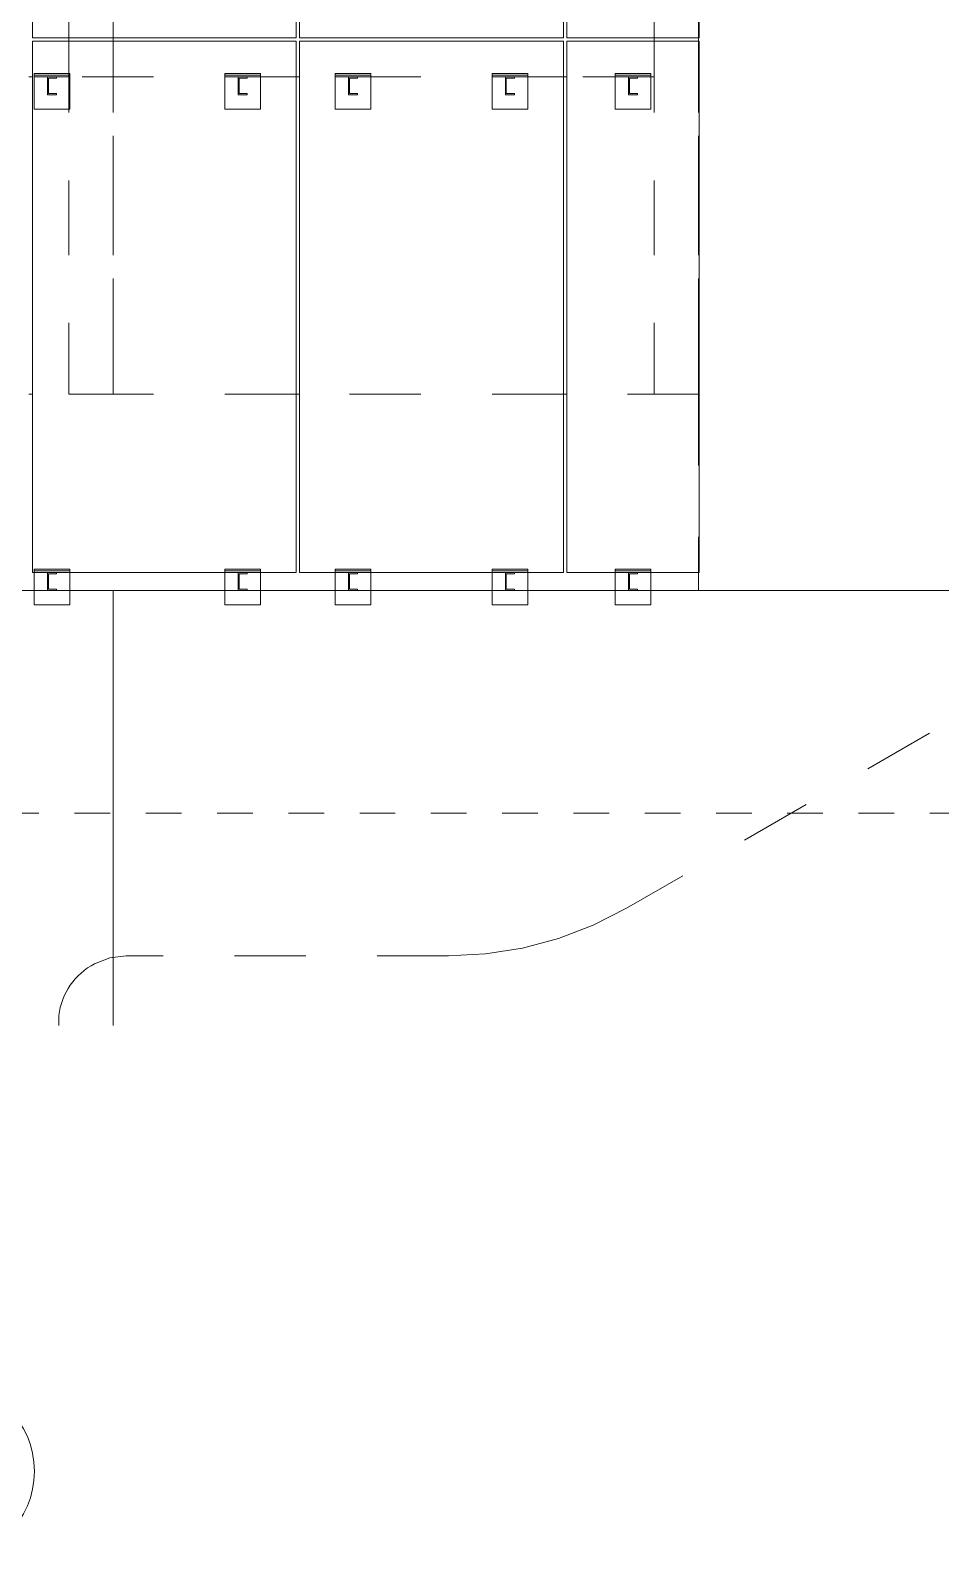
# Model space of a CAD drawing. Header units: millimetres. Extents: x 652937 to 1670132, y 1473552 to 2851037.
# Drawn here: x 663517.06 to 663522.17, y 1524519.83 to 1524528.41 of the extents above; entities that cross this region are included whole.
import ezdxf

# ---------------------------------------------------------------- set-up
doc = ezdxf.new("R2010")
doc.units = ezdxf.units.MM
for name, pattern in [('XKITLINE00', [0]), ('XKITLINE01', [4, 1, -1, 1, -1]), ('XKITLINE02', [4, 2, -2])]:
    doc.linetypes.add(name, pattern=pattern)
doc.layers.add('Part', color=7, linetype='Continuous', lineweight=0)
doc.layers.add('S-GRID', color=7, linetype='Continuous', lineweight=9)

# ---------------------------------------------------------------- blocks, each defined once
blk = doc.blocks.new('*A24843557')
at = {"layer": 'S-GRID', "color": 7, "linetype": 'XKITLINE01', "lineweight": 0}
blk.add_line((139.952037, 6.722868), (282.742408, 6.722868), dxfattribs=at)
blk = doc.blocks.new('*A24853558')
at = {"layer": 'S-GRID', "color": 7, "linetype": 'XKITLINE01', "lineweight": 0}
blk.add_line((139.952037, 0.472868), (282.742408, 0.472868), dxfattribs=at)
blk = doc.blocks.new('*A25213594')
at = {"layer": 'Part', "color": 7, "linetype": 'XKITLINE02', "lineweight": 0}
for p, q in [((208.76736, 37.122868), (208.76736, 22.222868)), ((216.16736, 22.222868), (216.16736, 37.122868)), ((208.767361, 22.222868), (208.76736, 22.222868)), ((208.767361, 22.122868), (208.76736, 22.122868)), ((208.76736, 22.122868), (208.76736, 7.222868)), ((216.16736, 7.222868), (216.16736, 22.122868)), ((208.767361, 7.222868), (208.76736, 7.222868))]:
    blk.add_line(p, q, dxfattribs=at)
at = {"layer": 'Part', "color": 7, "linetype": 'XKITLINE00', "lineweight": 0}
for p, q in [((208.767361, 37.122868), (208.767361, 22.222868)), ((216.167361, 37.122868), (216.167361, 22.222868)), ((208.767361, 22.222868), (208.76736, 22.222868)), ((208.76736, 22.122868), (208.767361, 22.122868)), ((216.167361, 22.222868), (208.767361, 22.222868)), ((208.767361, 22.122868), (216.167361, 22.122868)), ((208.767361, 22.122868), (208.767361, 7.222868)), ((216.167361, 22.122868), (216.167361, 7.222868)), ((208.767361, 7.222868), (208.76736, 7.222868)), ((216.167361, 7.222868), (208.767361, 7.222868))]:
    blk.add_line(p, q, dxfattribs=at)
blk = doc.blocks.new('*A25223595')
at = {"layer": 'Part', "color": 7, "linetype": 'XKITLINE02', "lineweight": 0}
for p, q in [((216.26736, 37.122868), (216.26736, 22.222868)), ((223.66736, 22.222868), (223.66736, 37.122868)), ((216.267361, 22.222868), (216.26736, 22.222868)), ((216.267361, 22.122868), (216.26736, 22.122868)), ((216.26736, 22.122868), (216.26736, 7.222868)), ((223.66736, 7.222868), (223.66736, 22.122868)), ((216.267361, 7.222868), (216.26736, 7.222868))]:
    blk.add_line(p, q, dxfattribs=at)
at = {"layer": 'Part', "color": 7, "linetype": 'XKITLINE00', "lineweight": 0}
for p, q in [((216.267361, 37.122868), (216.267361, 22.222868)), ((223.667361, 37.122868), (223.667361, 22.222868)), ((216.267361, 22.222868), (216.26736, 22.222868)), ((216.26736, 22.122868), (216.267361, 22.122868)), ((223.667361, 22.222868), (216.267361, 22.222868)), ((216.267361, 22.122868), (223.667361, 22.122868)), ((216.267361, 22.122868), (216.267361, 7.222868)), ((223.667361, 22.122868), (223.667361, 7.222868)), ((216.267361, 7.222868), (216.26736, 7.222868)), ((223.667361, 7.222868), (216.267361, 7.222868))]:
    blk.add_line(p, q, dxfattribs=at)
blk = doc.blocks.new('*A25233596')
at = {"layer": 'Part', "color": 7, "linetype": 'XKITLINE02', "lineweight": 0}
for p, q in [((223.76736, 37.122868), (223.76736, 22.222868)), ((227.47736, 22.222868), (227.47736, 37.122868)), ((223.767361, 22.222868), (223.76736, 22.222868)), ((223.767361, 22.122868), (223.76736, 22.122868)), ((223.76736, 22.122868), (223.76736, 7.222868)), ((227.47736, 7.222868), (227.47736, 22.122868)), ((223.767361, 7.222868), (223.76736, 7.222868))]:
    blk.add_line(p, q, dxfattribs=at)
at = {"layer": 'Part', "color": 7, "linetype": 'XKITLINE00', "lineweight": 0}
for p, q in [((223.767361, 37.122868), (223.767361, 22.222868)), ((227.477361, 37.122868), (227.477361, 22.222868)), ((223.767361, 22.222868), (223.76736, 22.222868)), ((223.76736, 22.122868), (223.767361, 22.122868)), ((227.477361, 22.222868), (223.767361, 22.222868)), ((223.767361, 22.122868), (227.477361, 22.122868)), ((223.767361, 22.122868), (223.767361, 7.222868)), ((227.477361, 22.122868), (227.477361, 7.222868)), ((223.767361, 7.222868), (223.76736, 7.222868)), ((227.477361, 7.222868), (223.767361, 7.222868))]:
    blk.add_line(p, q, dxfattribs=at)
blk = doc.blocks.new('*A25313604')
at = {"layer": 'Part', "color": 7, "linetype": 'XKITLINE02', "lineweight": 0}
for p, q in [((211.037073, -5.480012), (211.037073, 6.722868)), ((211.037073, 6.722868), (227.464039, 6.722868))]:
    blk.add_line(p, q, dxfattribs=at)
at = {"layer": 'Part', "color": 7, "linetype": 'XKITLINE00', "lineweight": 0}
for p, q in [((211.037079, -5.480012), (211.037079, 6.722868)), ((272.742408, 6.722868), (227.464039, 6.722868))]:
    blk.add_line(p, q, dxfattribs=at)
blk = doc.blocks.new('*A25323605')
at = {"layer": 'Part', "color": 7, "linetype": 'XKITLINE02', "lineweight": 0}
for p, q in [((240.873466, 6.722868), (225.440338, -2.187382)), ((225.440338, -2.187382), (224.507699, -2.662576)), ((224.507699, -2.662576), (223.5305, -3.037683)), ((222.519446, -3.308596), (221.485614, -3.472346)), ((223.5305, -3.037683), (222.519446, -3.308596)), ((210.943935, -3.582493), (210.514534, -3.745341)), ((211.39983, -3.527138), (210.943935, -3.582493)), ((220.440328, -3.527138), (211.39983, -3.527138)), ((221.485614, -3.472346), (220.440328, -3.527138)), ((209.508719, -5.202507), (209.508718, -5.480012))]:
    blk.add_line(p, q, dxfattribs=at)
blk.add_arc((211.399824, -5.432133), 1.904995, 117.69213, 173.076773, dxfattribs=at)
blk = doc.blocks.new('*A25343607')
at = {"layer": 'Part', "color": 7, "linetype": 'XKITLINE02', "lineweight": 0}
for p, q in [((226.212359, 21.122868), (226.212359, 23.122868)), ((226.21236, 23.122868), (226.21236, 21.122868)), ((216.167361, 21.122868), (208.767361, 21.122868)), ((223.667361, 21.122868), (216.267361, 21.122868)), ((226.21236, 21.122868), (223.767361, 21.122868)), ((226.21236, 21.122868), (226.212359, 21.122868))]:
    blk.add_line(p, q, dxfattribs=at)
at = {"layer": 'Part', "color": 7, "linetype": 'XKITLINE00', "lineweight": 0}
for p, q in [((208.767361, 21.122868), (208.667361, 21.122868)), ((216.267361, 21.122868), (216.167361, 21.122868)), ((223.767361, 21.122868), (223.667361, 21.122868))]:
    blk.add_line(p, q, dxfattribs=at)
blk = doc.blocks.new('*A25353608')
at = {"layer": 'Part', "color": 7, "linetype": 'XKITLINE00', "lineweight": 0}
for p, q in [((208.767361, 12.222868), (208.667361, 12.222868)), ((216.267361, 12.222868), (216.167361, 12.222868)), ((223.767361, 12.222868), (223.667361, 12.222868)), ((227.464039, 7.222868), (227.464039, 6.722868)), ((227.464095, 7.222868), (227.464095, 6.722868)), ((209.192408, 6.722868), (207.292408, 6.722868)), ((214.542408, 6.722868), (209.442408, 6.722868)), ((217.642408, 6.722868), (214.792408, 6.722868)), ((222.042408, 6.722868), (217.892408, 6.722868)), ((225.497408, 6.722868), (222.292408, 6.722868)), ((227.464039, 6.722868), (225.747408, 6.722868))]:
    blk.add_line(p, q, dxfattribs=at)
at = {"layer": 'Part', "color": 7, "linetype": 'XKITLINE02', "lineweight": 0}
for p, q in [((216.167361, 12.222868), (208.767361, 12.222868)), ((223.667361, 12.222868), (216.267361, 12.222868)), ((227.464095, 12.222868), (223.767361, 12.222868)), ((227.464039, 12.222868), (227.464039, 7.222868)), ((227.464095, 12.222868), (227.464095, 7.222868)), ((209.442408, 6.722868), (209.192408, 6.722868)), ((214.792408, 6.722868), (214.542408, 6.722868)), ((217.892408, 6.722868), (217.642408, 6.722868)), ((222.292408, 6.722868), (222.042408, 6.722868)), ((225.747408, 6.722868), (225.497408, 6.722868)), ((227.464039, 6.722868), (227.464095, 6.722868)), ((227.464095, 6.722868), (227.464039, 6.722868))]:
    blk.add_line(p, q, dxfattribs=at)
blk = doc.blocks.new('*A25783651')
at = {"layer": 'S-GRID', "color": 7, "linetype": 'XKITLINE00', "lineweight": 0}
for p, q in [((198.761333, -15.480012), (206.323345, -15.480012)), ((198.761333, -20.480012), (206.323345, -20.480012))]:
    blk.add_line(p, q, dxfattribs=at)
for centre, start, end in [((198.761333, -17.980012), 90, 270), ((206.323345, -17.980012), 270, 90)]:
    blk.add_arc(centre, 2.5, start, end, dxfattribs=at)
blk = doc.blocks.new('*A25803653')
at = {"layer": 'Part', "color": 7, "linetype": 'XKITLINE02', "lineweight": 0}
for p, q in [((211.037078, 6.722868), (153.48735, 6.722868)), ((211.037075, -5.480012), (211.037075, 6.722868))]:
    blk.add_line(p, q, dxfattribs=at)
at = {"layer": 'Part', "color": 7, "linetype": 'XKITLINE00', "lineweight": 0}
blk.add_line((211.037078, -5.480012), (211.037078, 6.722868), dxfattribs=at)
blk = doc.blocks.new('*A26083681')
at = {"layer": 'Part', "color": 7, "linetype": 'XKITLINE02', "lineweight": 0}
for p, q in [((209.442408, 7.222868), (209.192407, 7.222868)), ((209.192407, 6.722868), (209.192407, 7.222868)), ((209.217407, 7.185368), (209.217407, 6.760368)), ((209.442407, 7.222868), (209.442407, 7.185368)), ((209.442407, 6.760368), (209.442407, 6.722868))]:
    blk.add_line(p, q, dxfattribs=at)
at = {"layer": 'Part', "color": 7, "linetype": 'XKITLINE00', "lineweight": 0}
for p, q in [((209.192408, 6.722868), (209.192408, 7.222868)), ((209.217408, 7.185368), (209.217407, 7.185368)), ((209.442408, 7.185368), (209.217408, 7.185368)), ((209.217408, 7.185368), (209.217408, 6.760368)), ((209.442407, 7.185368), (209.442408, 7.185368)), ((209.442408, 7.222868), (209.442408, 7.185368)), ((209.192408, 6.722868), (209.192407, 6.722868)), ((209.442408, 6.722868), (209.192408, 6.722868)), ((209.217407, 6.760368), (209.217408, 6.760368)), ((209.442408, 6.760368), (209.217408, 6.760368)), ((209.442407, 6.760368), (209.442408, 6.760368)), ((209.442407, 6.722868), (209.442408, 6.722868)), ((209.442408, 6.760368), (209.442408, 6.722868))]:
    blk.add_line(p, q, dxfattribs=at)
blk = doc.blocks.new('*A26093682')
at = {"layer": 'Part', "color": 7, "linetype": 'XKITLINE02', "lineweight": 0}
for p, q in [((209.817391, 7.272868), (208.81739, 7.272868)), ((208.81739, 7.272868), (208.81739, 7.222868)), ((208.81739, 7.222868), (209.817391, 7.222868)), ((208.817391, 7.272868), (208.817391, 7.222868)), ((209.81739, 7.272868), (209.817391, 7.272868)), ((209.81739, 7.272868), (209.81739, 7.222868)), ((209.81739, 7.222868), (209.817391, 7.222868)), ((209.817391, 7.222868), (209.817391, 7.272868))]:
    blk.add_line(p, q, dxfattribs=at)
blk = doc.blocks.new('*A26103683')
at = {"layer": 'Part', "color": 7, "linetype": 'XKITLINE02', "lineweight": 0}
for p, q in [((209.817392, 7.322868), (208.81739, 7.322868)), ((208.81739, 7.322868), (208.81739, 6.722868)), ((208.817392, 7.322868), (208.817392, 6.322868)), ((209.81739, 7.322868), (209.81739, 6.722868)), ((209.817392, 6.322868), (209.817392, 7.322868))]:
    blk.add_line(p, q, dxfattribs=at)
at = {"layer": 'Part', "color": 7, "linetype": 'XKITLINE00', "lineweight": 0}
for p, q in [((208.81739, 6.722868), (208.81739, 6.322868)), ((209.81739, 6.722868), (209.81739, 6.322868)), ((208.81739, 6.322868), (209.817392, 6.322868))]:
    blk.add_line(p, q, dxfattribs=at)
blk = doc.blocks.new('*A26333706')
at = {"layer": 'Part', "color": 7, "linetype": 'XKITLINE02', "lineweight": 0}
for p, q in [((209.817392, 21.222868), (208.81739, 21.222868)), ((208.81739, 21.222868), (208.81739, 20.222868)), ((208.817392, 20.222868), (208.817392, 21.222868)), ((209.81739, 20.222868), (209.81739, 21.222868)), ((209.817392, 20.222868), (209.817392, 21.222868)), ((208.81739, 20.222868), (209.817392, 20.222868))]:
    blk.add_line(p, q, dxfattribs=at)
blk = doc.blocks.new('*A26343707')
at = {"layer": 'Part', "color": 7, "linetype": 'XKITLINE02', "lineweight": 0}
for p, q in [((209.442407, 21.122868), (209.192406, 21.122868)), ((209.192406, 20.622868), (209.192406, 21.122868)), ((209.192407, 20.622868), (209.192407, 21.122868)), ((209.442407, 21.085368), (209.217406, 21.085368)), ((209.217406, 21.085368), (209.217406, 20.660368)), ((209.217407, 20.660368), (209.217407, 21.085368)), ((209.442406, 21.085368), (209.442406, 21.122868)), ((209.442407, 21.085368), (209.442407, 21.122868)), ((209.442407, 20.622868), (209.192406, 20.622868)), ((209.217406, 20.660368), (209.442407, 20.660368)), ((209.442406, 20.622868), (209.442406, 20.660368)), ((209.442407, 20.622868), (209.442407, 20.660368))]:
    blk.add_line(p, q, dxfattribs=at)
blk = doc.blocks.new('*A27383811')
at = {"layer": 'Part', "color": 7, "linetype": 'XKITLINE02', "lineweight": 0}
for p, q in [((209.787359, 12.222868), (209.787359, 31.472868)), ((209.787359, 31.472868), (209.787361, 31.472868)), ((209.787359, 31.472868), (211.037361, 31.472868)), ((209.787361, 31.472868), (209.787361, 22.222868)), ((211.037359, 31.472868), (211.037359, 12.222868)), ((211.037361, 31.472868), (211.037361, 22.222868)), ((209.787361, 22.122868), (209.787361, 12.222868)), ((211.037361, 22.122868), (211.037361, 12.222868)), ((209.787361, 12.222868), (209.787359, 12.222868)), ((209.787359, 12.222868), (211.037361, 12.222868))]:
    blk.add_line(p, q, dxfattribs=at)
at = {"layer": 'Part', "color": 7, "linetype": 'XKITLINE00', "lineweight": 0}
for p, q in [((209.787361, 22.222868), (209.787361, 22.122868)), ((211.037361, 22.222868), (211.037361, 22.122868))]:
    blk.add_line(p, q, dxfattribs=at)
blk = doc.blocks.new('*A27413814')
at = {"layer": 'Part', "color": 7, "linetype": 'XKITLINE02', "lineweight": 0}
for p, q in [((209.817407, 21.172868), (208.817406, 21.172868)), ((208.817406, 21.172868), (208.817406, 21.122868)), ((208.817406, 21.122868), (209.817407, 21.122868)), ((208.817407, 21.172868), (208.817407, 21.122868)), ((209.817406, 21.172868), (209.817407, 21.172868)), ((209.817406, 21.172868), (209.817406, 21.122868)), ((209.817406, 21.122868), (209.817407, 21.122868)), ((209.817407, 21.122868), (209.817407, 21.172868))]:
    blk.add_line(p, q, dxfattribs=at)
blk = doc.blocks.new('*A27493822')
at = {"layer": 'Part', "color": 7, "linetype": 'XKITLINE02', "lineweight": 0}
for p, q in [((215.167407, 21.172868), (214.167406, 21.172868)), ((214.167406, 21.172868), (214.167406, 21.122868)), ((214.167406, 21.122868), (215.167407, 21.122868)), ((214.167407, 21.172868), (214.167407, 21.122868)), ((215.167406, 21.172868), (215.167407, 21.172868)), ((215.167406, 21.172868), (215.167406, 21.122868)), ((215.167406, 21.122868), (215.167407, 21.122868)), ((215.167407, 21.122868), (215.167407, 21.172868))]:
    blk.add_line(p, q, dxfattribs=at)
blk = doc.blocks.new('*A27513824')
at = {"layer": 'Part', "color": 7, "linetype": 'XKITLINE02', "lineweight": 0}
for p, q in [((222.667407, 21.172868), (221.667406, 21.172868)), ((221.667406, 21.172868), (221.667406, 21.122868)), ((221.667406, 21.122868), (222.667407, 21.122868)), ((221.667407, 21.172868), (221.667407, 21.122868)), ((222.667406, 21.172868), (222.667407, 21.172868)), ((222.667406, 21.172868), (222.667406, 21.122868)), ((222.667406, 21.122868), (222.667407, 21.122868)), ((222.667407, 21.122868), (222.667407, 21.172868))]:
    blk.add_line(p, q, dxfattribs=at)
blk = doc.blocks.new('*A27523825')
at = {"layer": 'Part', "color": 7, "linetype": 'XKITLINE02', "lineweight": 0}
for p, q in [((218.267407, 21.172868), (217.267406, 21.172868)), ((217.267406, 21.172868), (217.267406, 21.122868)), ((217.267406, 21.122868), (218.267407, 21.122868)), ((217.267407, 21.172868), (217.267407, 21.122868)), ((218.267406, 21.172868), (218.267407, 21.172868)), ((218.267406, 21.172868), (218.267406, 21.122868)), ((218.267406, 21.122868), (218.267407, 21.122868)), ((218.267407, 21.122868), (218.267407, 21.172868))]:
    blk.add_line(p, q, dxfattribs=at)
blk = doc.blocks.new('*A27563829')
at = {"layer": 'Part', "color": 7, "linetype": 'XKITLINE02', "lineweight": 0}
for p, q in [((226.122407, 21.172868), (225.122406, 21.172868)), ((225.122406, 21.172868), (225.122406, 21.122868)), ((225.122406, 21.122868), (226.122407, 21.122868)), ((225.122407, 21.172868), (225.122407, 21.122868)), ((226.122406, 21.172868), (226.122407, 21.172868)), ((226.122406, 21.172868), (226.122406, 21.122868)), ((226.122406, 21.122868), (226.122407, 21.122868)), ((226.122407, 21.122868), (226.122407, 21.172868))]:
    blk.add_line(p, q, dxfattribs=at)
blk = doc.blocks.new('*A27573830')
at = {"layer": 'Part', "color": 7, "linetype": 'XKITLINE02', "lineweight": 0}
for p, q in [((214.792408, 7.222868), (214.542407, 7.222868)), ((214.542407, 6.722868), (214.542407, 7.222868)), ((214.567407, 7.185368), (214.567407, 6.760368)), ((214.792407, 7.222868), (214.792407, 7.185368)), ((214.792407, 6.760368), (214.792407, 6.722868))]:
    blk.add_line(p, q, dxfattribs=at)
at = {"layer": 'Part', "color": 7, "linetype": 'XKITLINE00', "lineweight": 0}
for p, q in [((214.542408, 6.722868), (214.542408, 7.222868)), ((214.567408, 7.185368), (214.567407, 7.185368)), ((214.792408, 7.185368), (214.567408, 7.185368)), ((214.567408, 7.185368), (214.567408, 6.760368)), ((214.792407, 7.185368), (214.792408, 7.185368)), ((214.792408, 7.222868), (214.792408, 7.185368)), ((214.542408, 6.722868), (214.542407, 6.722868)), ((214.792408, 6.722868), (214.542408, 6.722868)), ((214.567407, 6.760368), (214.567408, 6.760368)), ((214.792408, 6.760368), (214.567408, 6.760368)), ((214.792407, 6.760368), (214.792408, 6.760368)), ((214.792407, 6.722868), (214.792408, 6.722868)), ((214.792408, 6.760368), (214.792408, 6.722868))]:
    blk.add_line(p, q, dxfattribs=at)
blk = doc.blocks.new('*A27583831')
at = {"layer": 'Part', "color": 7, "linetype": 'XKITLINE02', "lineweight": 0}
for p, q in [((215.167391, 7.272868), (214.16739, 7.272868)), ((214.16739, 7.272868), (214.16739, 7.222868)), ((214.16739, 7.222868), (215.167391, 7.222868)), ((214.167391, 7.272868), (214.167391, 7.222868)), ((215.16739, 7.272868), (215.167391, 7.272868)), ((215.16739, 7.272868), (215.16739, 7.222868)), ((215.16739, 7.222868), (215.167391, 7.222868)), ((215.167391, 7.222868), (215.167391, 7.272868))]:
    blk.add_line(p, q, dxfattribs=at)
blk = doc.blocks.new('*A27593832')
at = {"layer": 'Part', "color": 7, "linetype": 'XKITLINE02', "lineweight": 0}
for p, q in [((215.167392, 7.322868), (214.16739, 7.322868)), ((214.16739, 7.322868), (214.16739, 6.722868)), ((214.167392, 7.322868), (214.167392, 6.322868)), ((215.16739, 7.322868), (215.16739, 6.722868)), ((215.167392, 6.322868), (215.167392, 7.322868))]:
    blk.add_line(p, q, dxfattribs=at)
at = {"layer": 'Part', "color": 7, "linetype": 'XKITLINE00', "lineweight": 0}
for p, q in [((214.16739, 6.722868), (214.16739, 6.322868)), ((215.16739, 6.722868), (215.16739, 6.322868)), ((214.16739, 6.322868), (215.167392, 6.322868))]:
    blk.add_line(p, q, dxfattribs=at)
blk = doc.blocks.new('*A27603833')
at = {"layer": 'Part', "color": 7, "linetype": 'XKITLINE02', "lineweight": 0}
for p, q in [((222.292408, 7.222868), (222.042407, 7.222868)), ((222.042407, 6.722868), (222.042407, 7.222868)), ((222.067407, 7.185368), (222.067407, 6.760368)), ((222.292407, 7.222868), (222.292407, 7.185368)), ((222.292407, 6.760368), (222.292407, 6.722868))]:
    blk.add_line(p, q, dxfattribs=at)
at = {"layer": 'Part', "color": 7, "linetype": 'XKITLINE00', "lineweight": 0}
for p, q in [((222.042408, 6.722868), (222.042408, 7.222868)), ((222.067408, 7.185368), (222.067407, 7.185368)), ((222.292408, 7.185368), (222.067408, 7.185368)), ((222.067408, 7.185368), (222.067408, 6.760368)), ((222.292407, 7.185368), (222.292408, 7.185368)), ((222.292408, 7.222868), (222.292408, 7.185368)), ((222.042408, 6.722868), (222.042407, 6.722868)), ((222.292408, 6.722868), (222.042408, 6.722868)), ((222.067407, 6.760368), (222.067408, 6.760368)), ((222.292408, 6.760368), (222.067408, 6.760368)), ((222.292407, 6.760368), (222.292408, 6.760368)), ((222.292407, 6.722868), (222.292408, 6.722868)), ((222.292408, 6.760368), (222.292408, 6.722868))]:
    blk.add_line(p, q, dxfattribs=at)
blk = doc.blocks.new('*A27613834')
at = {"layer": 'Part', "color": 7, "linetype": 'XKITLINE02', "lineweight": 0}
for p, q in [((222.667391, 7.272868), (221.66739, 7.272868)), ((221.66739, 7.272868), (221.66739, 7.222868)), ((221.66739, 7.222868), (222.667391, 7.222868)), ((221.667391, 7.272868), (221.667391, 7.222868)), ((222.66739, 7.272868), (222.667391, 7.272868)), ((222.66739, 7.272868), (222.66739, 7.222868)), ((222.66739, 7.222868), (222.667391, 7.222868)), ((222.667391, 7.222868), (222.667391, 7.272868))]:
    blk.add_line(p, q, dxfattribs=at)
blk = doc.blocks.new('*A27623835')
at = {"layer": 'Part', "color": 7, "linetype": 'XKITLINE02', "lineweight": 0}
for p, q in [((217.892408, 7.222868), (217.642407, 7.222868)), ((217.642407, 6.722868), (217.642407, 7.222868)), ((217.667407, 7.185368), (217.667407, 6.760368)), ((217.892407, 7.222868), (217.892407, 7.185368)), ((217.892407, 6.760368), (217.892407, 6.722868))]:
    blk.add_line(p, q, dxfattribs=at)
at = {"layer": 'Part', "color": 7, "linetype": 'XKITLINE00', "lineweight": 0}
for p, q in [((217.642408, 6.722868), (217.642408, 7.222868)), ((217.667408, 7.185368), (217.667407, 7.185368)), ((217.892408, 7.185368), (217.667408, 7.185368)), ((217.667408, 7.185368), (217.667408, 6.760368)), ((217.892407, 7.185368), (217.892408, 7.185368)), ((217.892408, 7.222868), (217.892408, 7.185368)), ((217.642408, 6.722868), (217.642407, 6.722868)), ((217.892408, 6.722868), (217.642408, 6.722868)), ((217.667407, 6.760368), (217.667408, 6.760368)), ((217.892408, 6.760368), (217.667408, 6.760368)), ((217.892407, 6.760368), (217.892408, 6.760368)), ((217.892407, 6.722868), (217.892408, 6.722868)), ((217.892408, 6.760368), (217.892408, 6.722868))]:
    blk.add_line(p, q, dxfattribs=at)
blk = doc.blocks.new('*A27633836')
at = {"layer": 'Part', "color": 7, "linetype": 'XKITLINE02', "lineweight": 0}
for p, q in [((218.267391, 7.272868), (217.26739, 7.272868)), ((217.26739, 7.272868), (217.26739, 7.222868)), ((217.26739, 7.222868), (218.267391, 7.222868)), ((217.267391, 7.272868), (217.267391, 7.222868)), ((218.26739, 7.272868), (218.267391, 7.272868)), ((218.26739, 7.272868), (218.26739, 7.222868)), ((218.26739, 7.222868), (218.267391, 7.222868)), ((218.267391, 7.222868), (218.267391, 7.272868))]:
    blk.add_line(p, q, dxfattribs=at)
blk = doc.blocks.new('*A27643837')
at = {"layer": 'Part', "color": 7, "linetype": 'XKITLINE02', "lineweight": 0}
for p, q in [((222.667392, 7.322868), (221.66739, 7.322868)), ((221.66739, 7.322868), (221.66739, 6.722868)), ((221.667392, 7.322868), (221.667392, 6.322868)), ((222.66739, 7.322868), (222.66739, 6.722868)), ((222.667392, 6.322868), (222.667392, 7.322868))]:
    blk.add_line(p, q, dxfattribs=at)
at = {"layer": 'Part', "color": 7, "linetype": 'XKITLINE00', "lineweight": 0}
for p, q in [((221.66739, 6.722868), (221.66739, 6.322868)), ((222.66739, 6.722868), (222.66739, 6.322868)), ((221.66739, 6.322868), (222.667392, 6.322868))]:
    blk.add_line(p, q, dxfattribs=at)
blk = doc.blocks.new('*A27653838')
at = {"layer": 'Part', "color": 7, "linetype": 'XKITLINE02', "lineweight": 0}
for p, q in [((218.267392, 7.322868), (217.26739, 7.322868)), ((217.26739, 7.322868), (217.26739, 6.722868)), ((217.267392, 7.322868), (217.267392, 6.322868)), ((218.26739, 7.322868), (218.26739, 6.722868)), ((218.267392, 6.322868), (218.267392, 7.322868))]:
    blk.add_line(p, q, dxfattribs=at)
at = {"layer": 'Part', "color": 7, "linetype": 'XKITLINE00', "lineweight": 0}
for p, q in [((217.26739, 6.722868), (217.26739, 6.322868)), ((218.26739, 6.722868), (218.26739, 6.322868)), ((217.26739, 6.322868), (218.267392, 6.322868))]:
    blk.add_line(p, q, dxfattribs=at)
blk = doc.blocks.new('*A27663839')
at = {"layer": 'Part', "color": 7, "linetype": 'XKITLINE02', "lineweight": 0}
for p, q in [((226.122392, 7.322868), (225.12239, 7.322868)), ((225.12239, 7.322868), (225.12239, 6.722868)), ((225.122392, 7.322868), (225.122392, 6.322868)), ((226.12239, 7.322868), (226.12239, 6.722868)), ((226.122392, 6.322868), (226.122392, 7.322868))]:
    blk.add_line(p, q, dxfattribs=at)
at = {"layer": 'Part', "color": 7, "linetype": 'XKITLINE00', "lineweight": 0}
for p, q in [((225.12239, 6.722868), (225.12239, 6.322868)), ((226.12239, 6.722868), (226.12239, 6.322868)), ((225.12239, 6.322868), (226.122392, 6.322868))]:
    blk.add_line(p, q, dxfattribs=at)
blk = doc.blocks.new('*A27673840')
at = {"layer": 'Part', "color": 7, "linetype": 'XKITLINE02', "lineweight": 0}
for p, q in [((226.122391, 7.272868), (225.12239, 7.272868)), ((225.12239, 7.272868), (225.12239, 7.222868)), ((225.12239, 7.222868), (226.122391, 7.222868)), ((225.122391, 7.272868), (225.122391, 7.222868)), ((226.12239, 7.272868), (226.122391, 7.272868)), ((226.12239, 7.272868), (226.12239, 7.222868)), ((226.12239, 7.222868), (226.122391, 7.222868)), ((226.122391, 7.222868), (226.122391, 7.272868))]:
    blk.add_line(p, q, dxfattribs=at)
blk = doc.blocks.new('*A27683841')
at = {"layer": 'Part', "color": 7, "linetype": 'XKITLINE02', "lineweight": 0}
for p, q in [((225.747408, 7.222868), (225.497407, 7.222868)), ((225.497407, 6.722868), (225.497407, 7.222868)), ((225.522407, 7.185368), (225.522407, 6.760368)), ((225.747407, 7.222868), (225.747407, 7.185368)), ((225.747407, 6.760368), (225.747407, 6.722868))]:
    blk.add_line(p, q, dxfattribs=at)
at = {"layer": 'Part', "color": 7, "linetype": 'XKITLINE00', "lineweight": 0}
for p, q in [((225.497408, 6.722868), (225.497408, 7.222868)), ((225.522408, 7.185368), (225.522407, 7.185368)), ((225.747408, 7.185368), (225.522408, 7.185368)), ((225.522408, 7.185368), (225.522408, 6.760368)), ((225.747407, 7.185368), (225.747408, 7.185368)), ((225.747408, 7.222868), (225.747408, 7.185368)), ((225.497408, 6.722868), (225.497407, 6.722868)), ((225.747408, 6.722868), (225.497408, 6.722868)), ((225.522407, 6.760368), (225.522408, 6.760368)), ((225.747408, 6.760368), (225.522408, 6.760368)), ((225.747407, 6.760368), (225.747408, 6.760368)), ((225.747407, 6.722868), (225.747408, 6.722868)), ((225.747408, 6.760368), (225.747408, 6.722868))]:
    blk.add_line(p, q, dxfattribs=at)
blk = doc.blocks.new('*A27713844')
at = {"layer": 'Part', "color": 7, "linetype": 'XKITLINE02', "lineweight": 0}
for p, q in [((215.167392, 21.222868), (214.16739, 21.222868)), ((214.16739, 21.222868), (214.16739, 20.222868)), ((214.167392, 20.222868), (214.167392, 21.222868)), ((215.16739, 20.222868), (215.16739, 21.222868)), ((215.167392, 20.222868), (215.167392, 21.222868)), ((214.16739, 20.222868), (215.167392, 20.222868))]:
    blk.add_line(p, q, dxfattribs=at)
blk = doc.blocks.new('*A27723845')
at = {"layer": 'Part', "color": 7, "linetype": 'XKITLINE02', "lineweight": 0}
for p, q in [((214.792407, 21.122868), (214.542406, 21.122868)), ((214.542406, 20.622868), (214.542406, 21.122868)), ((214.542407, 20.622868), (214.542407, 21.122868)), ((214.792407, 21.085368), (214.567406, 21.085368)), ((214.567406, 21.085368), (214.567406, 20.660368)), ((214.567407, 20.660368), (214.567407, 21.085368)), ((214.792406, 21.085368), (214.792406, 21.122868)), ((214.792407, 21.085368), (214.792407, 21.122868)), ((214.792407, 20.622868), (214.542406, 20.622868)), ((214.567406, 20.660368), (214.792407, 20.660368)), ((214.792406, 20.622868), (214.792406, 20.660368)), ((214.792407, 20.622868), (214.792407, 20.660368))]:
    blk.add_line(p, q, dxfattribs=at)
blk = doc.blocks.new('*A27733846')
at = {"layer": 'Part', "color": 7, "linetype": 'XKITLINE02', "lineweight": 0}
for p, q in [((222.667392, 21.222868), (221.66739, 21.222868)), ((221.66739, 21.222868), (221.66739, 20.222868)), ((221.667392, 20.222868), (221.667392, 21.222868)), ((222.66739, 20.222868), (222.66739, 21.222868)), ((222.667392, 20.222868), (222.667392, 21.222868)), ((221.66739, 20.222868), (222.667392, 20.222868))]:
    blk.add_line(p, q, dxfattribs=at)
blk = doc.blocks.new('*A27743847')
at = {"layer": 'Part', "color": 7, "linetype": 'XKITLINE02', "lineweight": 0}
for p, q in [((218.267392, 21.222868), (217.26739, 21.222868)), ((217.26739, 21.222868), (217.26739, 20.222868)), ((217.267392, 20.222868), (217.267392, 21.222868)), ((218.26739, 20.222868), (218.26739, 21.222868)), ((218.267392, 20.222868), (218.267392, 21.222868)), ((217.26739, 20.222868), (218.267392, 20.222868))]:
    blk.add_line(p, q, dxfattribs=at)
blk = doc.blocks.new('*A27753848')
at = {"layer": 'Part', "color": 7, "linetype": 'XKITLINE02', "lineweight": 0}
for p, q in [((222.292407, 21.122868), (222.042406, 21.122868)), ((222.042406, 20.622868), (222.042406, 21.122868)), ((222.042407, 20.622868), (222.042407, 21.122868)), ((222.292407, 21.085368), (222.067406, 21.085368)), ((222.067406, 21.085368), (222.067406, 20.660368)), ((222.067407, 20.660368), (222.067407, 21.085368)), ((222.292406, 21.085368), (222.292406, 21.122868)), ((222.292407, 21.085368), (222.292407, 21.122868)), ((222.292407, 20.622868), (222.042406, 20.622868)), ((222.067406, 20.660368), (222.292407, 20.660368)), ((222.292406, 20.622868), (222.292406, 20.660368)), ((222.292407, 20.622868), (222.292407, 20.660368))]:
    blk.add_line(p, q, dxfattribs=at)
blk = doc.blocks.new('*A27763849')
at = {"layer": 'Part', "color": 7, "linetype": 'XKITLINE02', "lineweight": 0}
for p, q in [((217.892407, 21.122868), (217.642406, 21.122868)), ((217.642406, 20.622868), (217.642406, 21.122868)), ((217.642407, 20.622868), (217.642407, 21.122868)), ((217.892407, 21.085368), (217.667406, 21.085368)), ((217.667406, 21.085368), (217.667406, 20.660368)), ((217.667407, 20.660368), (217.667407, 21.085368)), ((217.892406, 21.085368), (217.892406, 21.122868)), ((217.892407, 21.085368), (217.892407, 21.122868)), ((217.892407, 20.622868), (217.642406, 20.622868)), ((217.667406, 20.660368), (217.892407, 20.660368)), ((217.892406, 20.622868), (217.892406, 20.660368)), ((217.892407, 20.622868), (217.892407, 20.660368))]:
    blk.add_line(p, q, dxfattribs=at)
blk = doc.blocks.new('*A27833856')
at = {"layer": 'Part', "color": 7, "linetype": 'XKITLINE02', "lineweight": 0}
for p, q in [((226.122392, 21.222868), (225.12239, 21.222868)), ((225.12239, 21.222868), (225.12239, 20.222868)), ((225.122392, 20.222868), (225.122392, 21.222868)), ((226.12239, 20.222868), (226.12239, 21.222868)), ((226.122392, 20.222868), (226.122392, 21.222868)), ((225.12239, 20.222868), (226.122392, 20.222868))]:
    blk.add_line(p, q, dxfattribs=at)
blk = doc.blocks.new('*A27843857')
at = {"layer": 'Part', "color": 7, "linetype": 'XKITLINE02', "lineweight": 0}
for p, q in [((225.747407, 21.122868), (225.497406, 21.122868)), ((225.497406, 20.622868), (225.497406, 21.122868)), ((225.497407, 20.622868), (225.497407, 21.122868)), ((225.747407, 21.085368), (225.522406, 21.085368)), ((225.522406, 21.085368), (225.522406, 20.660368)), ((225.522407, 20.660368), (225.522407, 21.085368)), ((225.747406, 21.085368), (225.747406, 21.122868)), ((225.747407, 21.085368), (225.747407, 21.122868)), ((225.747407, 20.622868), (225.497406, 20.622868)), ((225.522406, 20.660368), (225.747407, 20.660368)), ((225.747406, 20.622868), (225.747406, 20.660368)), ((225.747407, 20.622868), (225.747407, 20.660368))]:
    blk.add_line(p, q, dxfattribs=at)
blk = doc.blocks.new('*A27923865')
at = {"layer": 'Part', "color": 7, "linetype": 'XKITLINE02', "lineweight": 0}
for p, q in [((226.212359, 12.222868), (226.212359, 31.472868)), ((226.212359, 31.472868), (226.212361, 31.472868)), ((226.212359, 31.472868), (227.462361, 31.472868)), ((226.212361, 31.472868), (226.212361, 22.222868)), ((227.462359, 31.472868), (227.462359, 12.222868)), ((227.462361, 31.472868), (227.462361, 22.222868)), ((226.212361, 22.122868), (226.212361, 12.222868)), ((227.462361, 22.122868), (227.462361, 12.222868)), ((226.212361, 12.222868), (226.212359, 12.222868)), ((226.212359, 12.222868), (227.462361, 12.222868))]:
    blk.add_line(p, q, dxfattribs=at)
at = {"layer": 'Part', "color": 7, "linetype": 'XKITLINE00', "lineweight": 0}
for p, q in [((226.212361, 22.222868), (226.212361, 22.122868)), ((227.462361, 22.222868), (227.462361, 22.122868))]:
    blk.add_line(p, q, dxfattribs=at)

msp = doc.modelspace()

# ---------------------------------------------------------------- block references
at = {"color": 7, "lineweight": 0, "xscale": 0.2, "yscale": 0.2, "zscale": 0.2}
for name in ['*A25213594', '*A25223595', '*A25233596', '*A27383811', '*A27923865', '*A25343607', '*A26333706', '*A27413814', '*A26343707', '*A27713844', '*A27493822', '*A27723845', '*A27743847', '*A27523825', '*A27763849', '*A27733846', '*A27513824', '*A27753848', '*A27833856', '*A27563829', '*A27843857', '*A25353608', '*A25323605', '*A24843557', '*A26103683', '*A26093682', '*A26083681', '*A27593832', '*A27583831', '*A27573830', '*A27653838', '*A27633836', '*A27623835', '*A27643837', '*A27613834', '*A27603833', '*A27663839', '*A27673840', '*A27683841', '*A25803653', '*A25313604', '*A24853558', '*A25783651']:
    msp.add_blockref(name, (663475.3182, 1524523.9257), dxfattribs=at)

doc.saveas('drawing.dxf')
